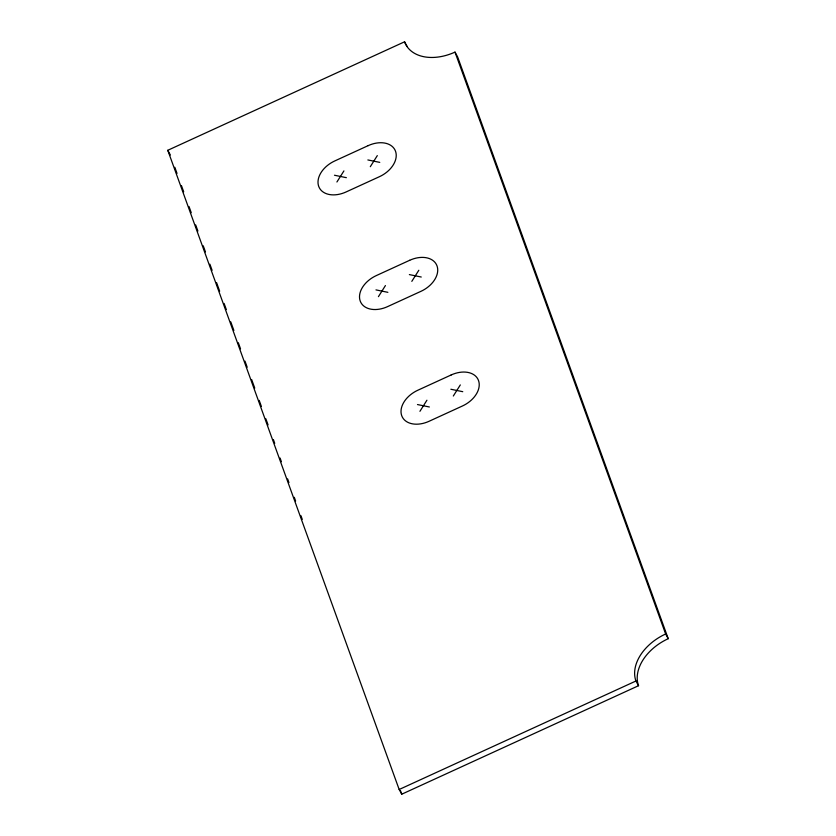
<?xml version="1.0" encoding="UTF-8"?>
<svg xmlns="http://www.w3.org/2000/svg" width="836" height="836" viewBox="0 0 836 836"><rect width="100%" height="100%" fill="white"/><g stroke="black" fill="none" stroke-linecap="round" stroke-linejoin="round"><path stroke-width="1.25" d="M336.918 181.997L343.92 170.91M370.306 166.698L377.308 155.611M378.426 296.655L385.427 285.567M411.814 281.356L418.815 270.268M419.933 411.312L426.924 400.225M453.321 396.013L460.312 384.926M167.775 150.292L404.561 41.8A44.203 30.284 -28.8 0 0 454.993 52.104L457.585 56.806L668.225 638.694A44.203 30.284 -28.8 0 0 638.537 685.708L401.75 794.2L399.169 789.497L167.775 150.292L170.366 154.994M399.169 789.497L635.945 681.006A44.203 30.284 -28.8 0 1 665.634 633.991L454.993 52.104M367.861 159.948L379.753 162.372M334.473 175.236L346.365 177.671M409.368 274.595L421.26 277.029M375.981 289.893L387.873 292.328M450.876 389.252L462.757 391.687M417.488 404.551L429.37 406.986M404.561 41.8L407.142 46.502M665.634 633.991L668.225 638.694M635.945 681.006L638.537 685.708M174.808 167.263L177.023 173.397M181.464 185.665L183.69 191.799M189.02 206.523L191.235 212.657M195.676 224.926L197.902 231.06M203.232 245.784L205.447 251.918M209.888 264.186L212.114 270.321M216.555 282.589L219.659 291.179M224.1 303.447L226.326 309.581M230.767 321.85L233.871 330.439M238.312 342.708L240.538 348.842M244.979 361.11L247.195 367.244M251.636 379.513L254.75 388.103M259.191 400.371L261.407 406.505M265.848 418.773L268.074 424.907M273.403 439.631L274.73 443.31M280.06 458.034L281.398 461.712M287.615 478.892L288.942 482.571M294.272 497.295L295.61 500.973M300.939 515.697L302.266 519.375M400.423 790.522L401.75 794.2M368.185 145.631L334.797 160.93A23.941 16.406 -28.8 0 0 318.715 186.397A23.941 16.406 -28.8 0 0 346.041 191.977L379.429 176.689A23.941 16.406 -28.8 0 0 395.512 151.211A23.941 16.406 -28.8 0 0 368.185 145.631M409.692 260.289L376.305 275.587A23.941 16.406 -28.8 0 0 360.222 301.054A23.941 16.406 -28.8 0 0 387.549 306.634L420.936 291.336A23.941 16.406 -28.8 0 0 437.009 265.869A23.941 16.406 -28.8 0 0 409.692 260.289M451.2 374.946L417.812 390.245A23.941 16.406 -28.8 0 0 401.729 415.711A23.941 16.406 -28.8 0 0 429.046 421.292L462.433 405.993A23.941 16.406 -28.8 0 0 478.516 380.526A23.941 16.406 -28.8 0 0 451.2 374.946"/></g></svg>
